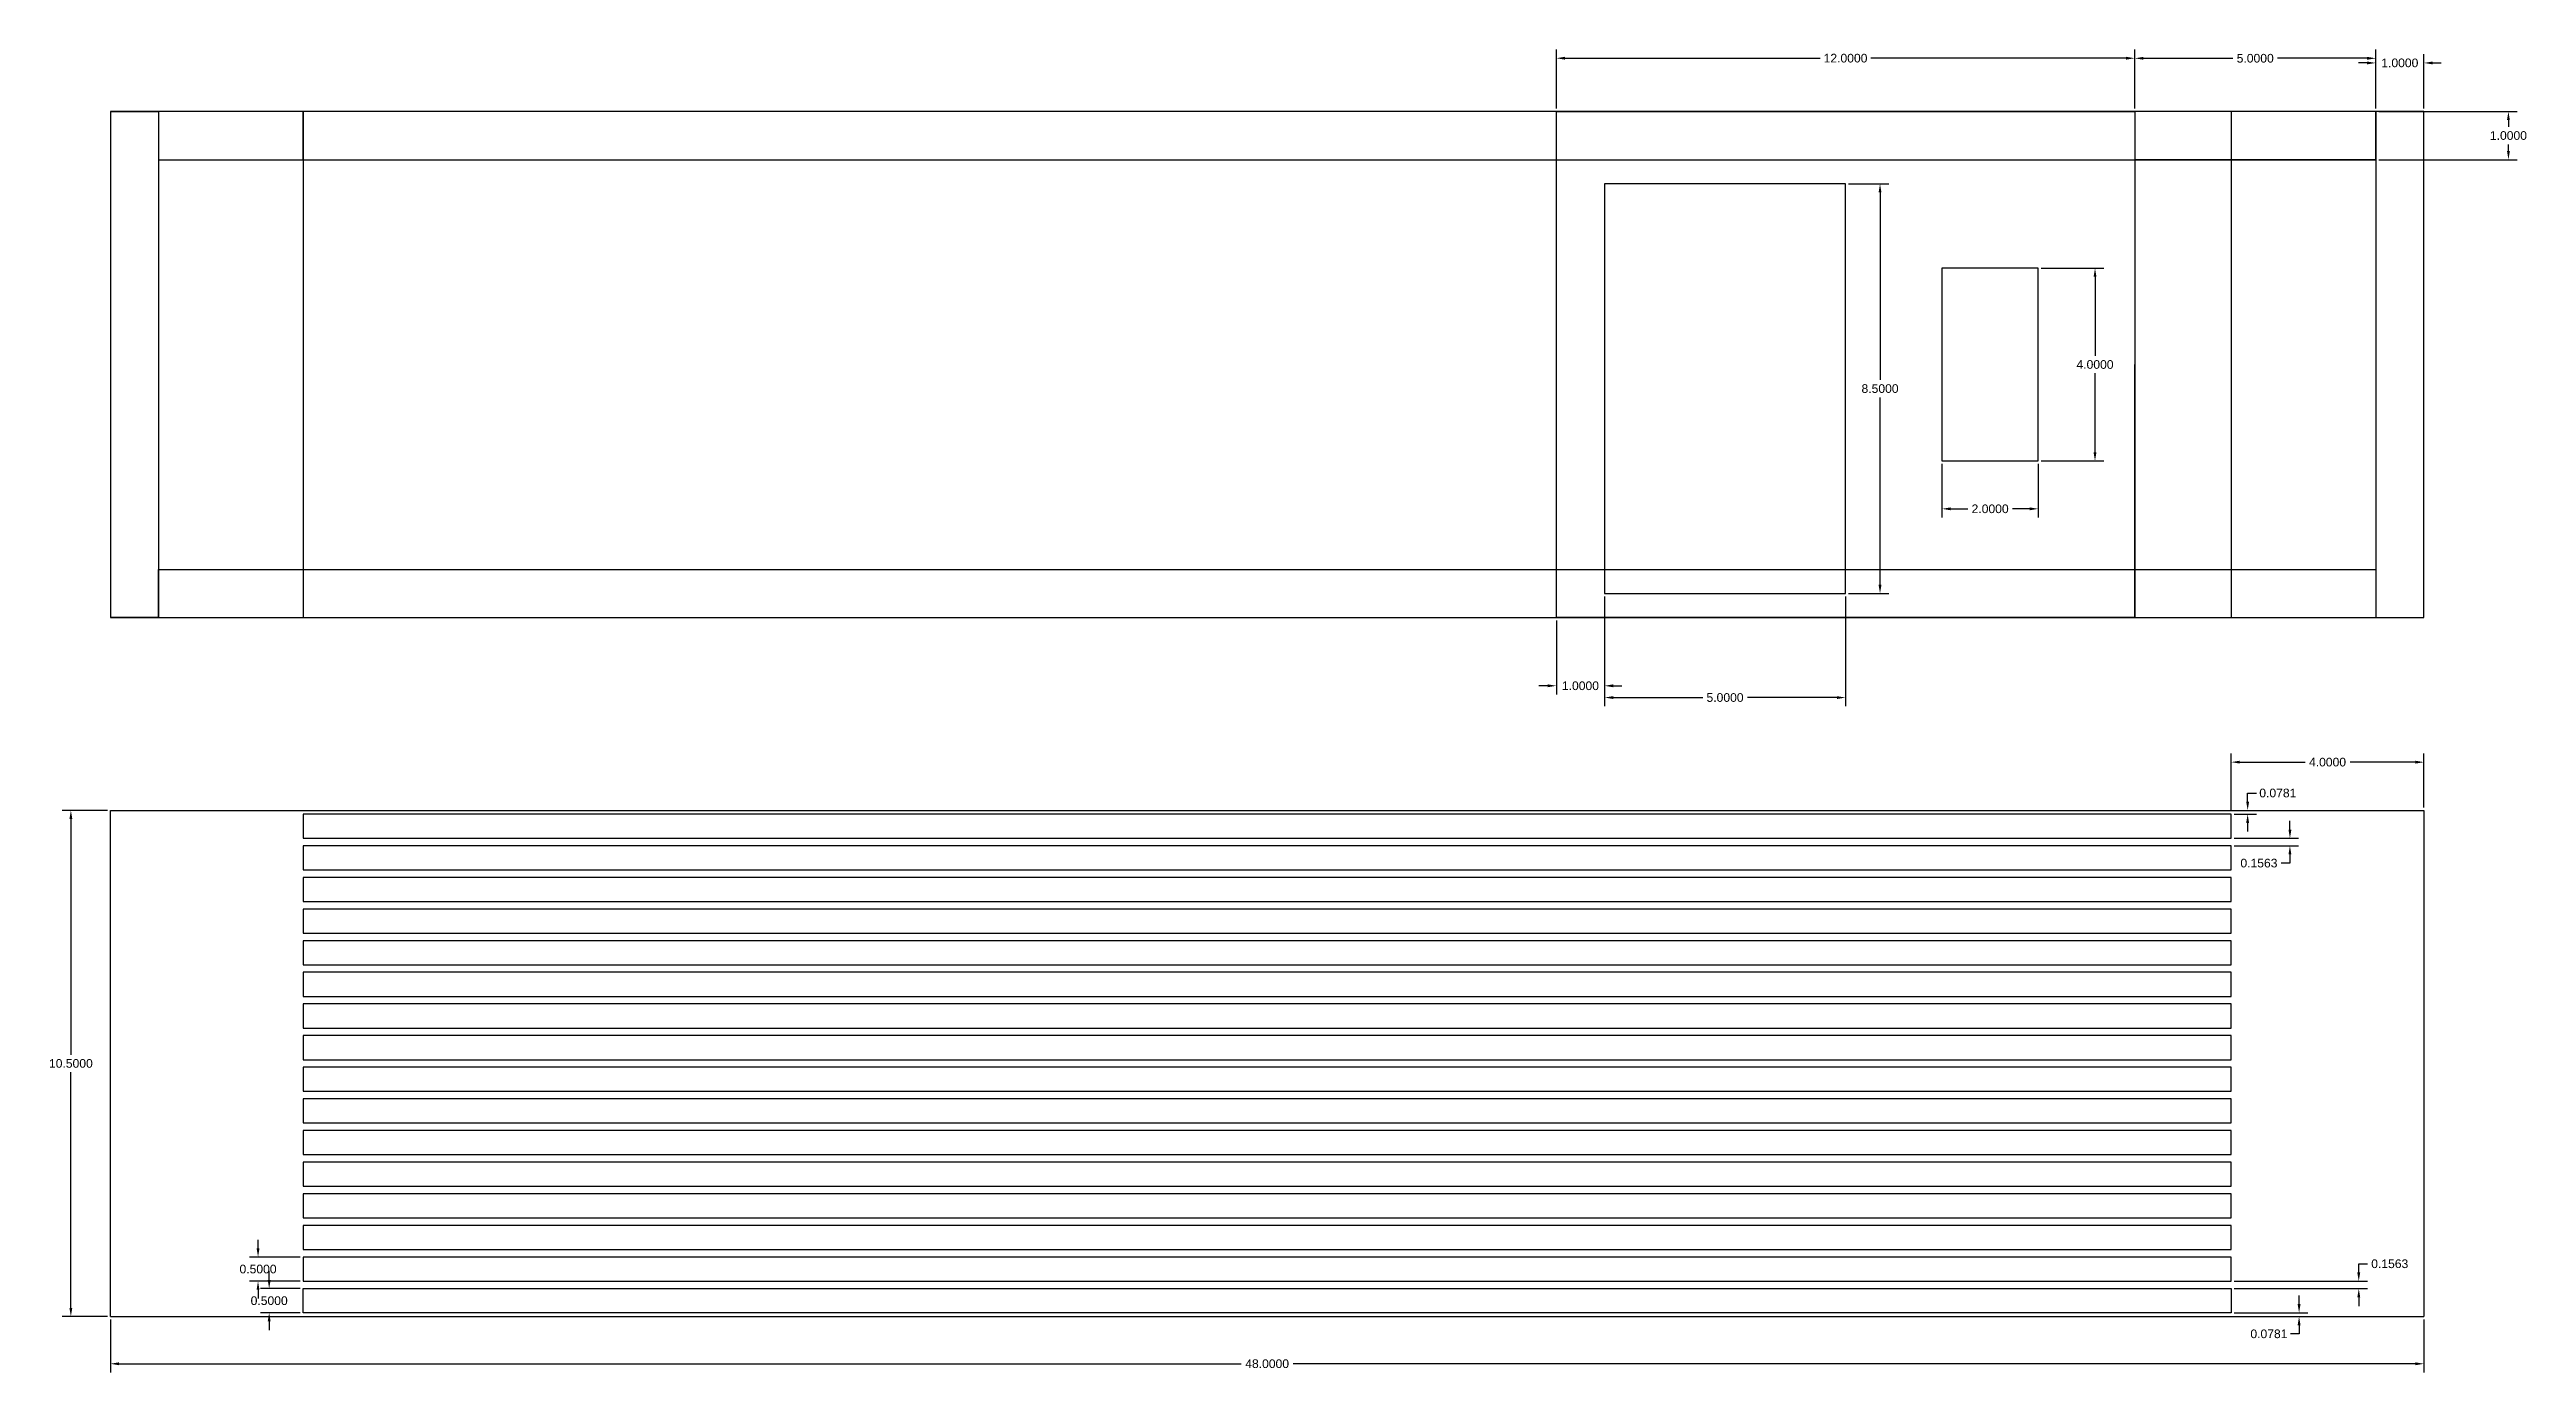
# Model space of a CAD drawing. Header units: inches. Extents: x -1.3 to 50.1, y -1.2 to 26.3.
import ezdxf

# ---------------------------------------------------------------- set-up
doc = ezdxf.new("R2010")
doc.units = ezdxf.units.IN
doc.header["$MEASUREMENT"] = 0
doc.styles.get("Standard").update_dxf_attribs({"font": 'arial.ttf'})
doc.dimstyles.get("Standard").update_dxf_attribs({"dimtxt": 0.18, "dimasz": 0.18, "dimexe": 0.18, "dimexo": 0.0625, "dimgap": 0.09, "dimtad": 0, "dimtih": 1, "dimtoh": 1, "dimdec": 4, "dimzin": 0, "dimdsep": 46, "dimtxsty": 'Standard', "dimcen": 0.09, "dimadec": 0, "dimazin": 0, "dimtfac": 1, "dimtdec": 4, "dimtofl": 0, "dimtmove": 0, "dimatfit": 3, "dimfxl": 1, "dimtolj": 1, "dimtzin": 0, "dimarcsym": 0})

# ---------------------------------------------------------------- blocks, each defined once
blk = doc.blocks.new('*D2')
at = {"color": 0, "lineweight": -2, "transparency": 16777216}
for p, q in [((3.938, 0.578), (3.115, 0.578)), ((3.295, 0.758), (3.295, 0.938)), ((3.938, 0.078), (3.115, 0.078)), ((3.295, -0.102), (3.295, -0.282))]:
    blk.add_line(p, q, dxfattribs=at)
at = {"color": 0, "transparency": 16777216}
for points in [[(3.265, 0.758), (3.325, 0.758), (3.295, 0.578)], [(3.265, -0.102), (3.325, -0.102), (3.295, 0.078)]]:
    blk.add_solid(points, dxfattribs=at)
at = {"layer": 'Defpoints', "color": 0, "transparency": 16777216}
for p in [(3.295, 0.578), (4, 0.578), (4, 0.078)]:
    blk.add_point(p, dxfattribs=at)
at = {"color": 0, "transparency": 16777216, "insert": (3.295, 0.328), "char_height": 0.18, "attachment_point": 5}
blk.add_mtext('\\A1;0.5000', dxfattribs=at)
blk = doc.blocks.new('*D3')
at = {"color": 0, "lineweight": -2, "transparency": 16777216}
for p, q in [((3.064, 1.414), (3.064, 1.594)), ((3.938, 1.234), (2.884, 1.234)), ((3.938, 0.734), (2.884, 0.734)), ((3.064, 0.554), (3.064, 0.374))]:
    blk.add_line(p, q, dxfattribs=at)
at = {"color": 0, "transparency": 16777216}
for points in [[(3.034, 1.414), (3.094, 1.414), (3.064, 1.234)], [(3.034, 0.554), (3.094, 0.554), (3.064, 0.734)]]:
    blk.add_solid(points, dxfattribs=at)
at = {"layer": 'Defpoints', "color": 0, "transparency": 16777216}
for p in [(3.064, 1.234), (4, 1.234), (4, 0.734)]:
    blk.add_point(p, dxfattribs=at)
at = {"color": 0, "transparency": 16777216, "insert": (3.064, 0.984), "char_height": 0.18, "attachment_point": 5}
blk.add_mtext('\\A1;0.5000', dxfattribs=at)
blk = doc.blocks.new('*D14')
at = {"color": 0, "lineweight": -2, "transparency": 16777216}
for p, q in [((44.062, 0.078), (45.59, 0.078)), ((45.41, 0.258), (45.41, 0.438)), ((44.062, 0), (45.59, 0)), ((45.41, -0.36), (45.23, -0.36)), ((45.41, -0.18), (45.41, -0.36))]:
    blk.add_line(p, q, dxfattribs=at)
at = {"color": 0, "transparency": 16777216}
for points in [[(45.38, 0.258), (45.44, 0.258), (45.41, 0.078)], [(45.38, -0.18), (45.44, -0.18), (45.41, 0)]]:
    blk.add_solid(points, dxfattribs=at)
at = {"layer": 'Defpoints', "color": 0, "transparency": 16777216}
for p in [(44, 0.078), (44, 0), (45.41, 0)]:
    blk.add_point(p, dxfattribs=at)
at = {"color": 0, "transparency": 16777216, "insert": (44.784, -0.36), "char_height": 0.18, "attachment_point": 5}
blk.add_mtext('\\A1;0.0781', dxfattribs=at)
blk = doc.blocks.new('*D15')
at = {"color": 0, "lineweight": -2, "transparency": 16777216}
for p, q in [((46.648, 0.914), (46.648, 1.094)), ((46.648, 1.094), (46.828, 1.094)), ((44.062, 0.734), (46.828, 0.734)), ((44.062, 0.578), (46.828, 0.578)), ((46.648, 0.398), (46.648, 0.218))]:
    blk.add_line(p, q, dxfattribs=at)
at = {"color": 0, "transparency": 16777216}
for points in [[(46.618, 0.914), (46.678, 0.914), (46.648, 0.734)], [(46.618, 0.398), (46.678, 0.398), (46.648, 0.578)]]:
    blk.add_solid(points, dxfattribs=at)
at = {"layer": 'Defpoints', "color": 0, "transparency": 16777216}
for p in [(44, 0.734), (44, 0.578), (46.648, 0.734)]:
    blk.add_point(p, dxfattribs=at)
at = {"color": 0, "transparency": 16777216, "insert": (47.291, 1.094), "char_height": 0.18, "attachment_point": 5}
blk.add_mtext('\\A1;0.1563', dxfattribs=at)
blk = doc.blocks.new('*D30')
at = {"color": 0, "lineweight": -2, "transparency": 16777216}
for p, q in [((44.343, 10.68), (44.343, 10.86)), ((44.343, 10.86), (44.523, 10.86)), ((44.062, 10.5), (44.523, 10.5)), ((44.062, 10.422), (44.523, 10.422)), ((44.343, 10.242), (44.343, 10.062))]:
    blk.add_line(p, q, dxfattribs=at)
at = {"color": 0, "transparency": 16777216}
for points in [[(44.313, 10.68), (44.373, 10.68), (44.343, 10.5)], [(44.313, 10.242), (44.373, 10.242), (44.343, 10.422)]]:
    blk.add_solid(points, dxfattribs=at)
at = {"layer": 'Defpoints', "color": 0, "transparency": 16777216}
for p in [(44, 10.5), (44, 10.422), (44.343, 10.5)]:
    blk.add_point(p, dxfattribs=at)
at = {"color": 0, "transparency": 16777216, "insert": (44.969, 10.86), "char_height": 0.18, "attachment_point": 5}
blk.add_mtext('\\A1;0.0781', dxfattribs=at)
blk = doc.blocks.new('*D37')
at = {"color": 0, "lineweight": -2, "transparency": 16777216}
for p, q in [((45.22, 10.102), (45.22, 10.282)), ((44.062, 9.922), (45.4, 9.922)), ((44.062, 9.766), (45.4, 9.766)), ((45.22, 9.406), (45.04, 9.406)), ((45.22, 9.586), (45.22, 9.406))]:
    blk.add_line(p, q, dxfattribs=at)
at = {"color": 0, "transparency": 16777216}
for points in [[(45.19, 10.102), (45.25, 10.102), (45.22, 9.922)], [(45.19, 9.586), (45.25, 9.586), (45.22, 9.766)]]:
    blk.add_solid(points, dxfattribs=at)
at = {"layer": 'Defpoints', "color": 0, "transparency": 16777216}
for p in [(44, 9.922), (44, 9.766), (45.22, 9.766)]:
    blk.add_point(p, dxfattribs=at)
at = {"color": 0, "transparency": 16777216, "insert": (44.577, 9.406), "char_height": 0.18, "attachment_point": 5}
blk.add_mtext('\\A1;0.1563', dxfattribs=at)
blk = doc.blocks.new('*D38')
at = {"color": 0, "lineweight": -2, "transparency": 16777216}
for p, q in [((-0.062, 10.5), (-0.999, 10.5)), ((-0.819, 10.32), (-0.819, 5.432)), ((-0.819, 0.18), (-0.819, 5.068)), ((-0.062, 0), (-0.999, 0))]:
    blk.add_line(p, q, dxfattribs=at)
at = {"color": 0, "transparency": 16777216}
for points in [[(-0.849, 10.32), (-0.789, 10.32), (-0.819, 10.5)], [(-0.849, 0.18), (-0.789, 0.18), (-0.819, 0)]]:
    blk.add_solid(points, dxfattribs=at)
at = {"layer": 'Defpoints', "color": 0, "transparency": 16777216}
for p in [(0, 10.5), (-0.819, 0), (0, 0)]:
    blk.add_point(p, dxfattribs=at)
at = {"color": 0, "transparency": 16777216, "insert": (-0.819, 5.25), "char_height": 0.18, "attachment_point": 5}
blk.add_mtext('\\A1;10.5000', dxfattribs=at)
blk = doc.blocks.new('*D39')
at = {"color": 0, "lineweight": -2, "transparency": 16777216}
for p, q in [((0, -0.062), (0, -1.16)), ((48, -0.062), (48, -1.16)), ((0.18, -0.98), (23.463, -0.98)), ((47.82, -0.98), (24.537, -0.98))]:
    blk.add_line(p, q, dxfattribs=at)
at = {"color": 0, "transparency": 16777216}
for points in [[(0.18, -0.95), (0.18, -1.01), (0, -0.98)], [(47.82, -0.95), (47.82, -1.01), (48, -0.98)]]:
    blk.add_solid(points, dxfattribs=at)
at = {"layer": 'Defpoints', "color": 0, "transparency": 16777216}
for p in [(0, 0), (48, 0), (48, -0.98)]:
    blk.add_point(p, dxfattribs=at)
at = {"color": 0, "transparency": 16777216, "insert": (24, -0.98), "char_height": 0.18, "attachment_point": 5}
blk.add_mtext('\\A1;48.0000', dxfattribs=at)
blk = doc.blocks.new('*D40')
at = {"color": 0, "lineweight": -2, "transparency": 16777216}
for p, q in [((44, 10.484), (44, 11.681)), ((44.18, 11.501), (45.533, 11.501)), ((47.82, 11.501), (46.467, 11.501)), ((48, 10.563), (48, 11.681))]:
    blk.add_line(p, q, dxfattribs=at)
at = {"color": 0, "transparency": 16777216}
for points in [[(44.18, 11.531), (44.18, 11.471), (44, 11.501)], [(47.82, 11.531), (47.82, 11.471), (48, 11.501)]]:
    blk.add_solid(points, dxfattribs=at)
at = {"layer": 'Defpoints', "color": 0, "transparency": 16777216}
for p in [(48, 11.501), (44, 10.422), (48, 10.5)]:
    blk.add_point(p, dxfattribs=at)
at = {"color": 0, "transparency": 16777216, "insert": (46, 11.501), "char_height": 0.18, "attachment_point": 5}
blk.add_mtext('\\A1;4.0000', dxfattribs=at)
blk = doc.blocks.new('*D41')
at = {"color": 0, "lineweight": -2, "transparency": 16777216}
for p, q in [((30, 25.062), (30, 26.285)), ((42, 25.062), (42, 26.285)), ((30.18, 26.105), (35.475, 26.105)), ((41.82, 26.105), (36.525, 26.105))]:
    blk.add_line(p, q, dxfattribs=at)
at = {"color": 0, "transparency": 16777216}
for points in [[(30.18, 26.135), (30.18, 26.075), (30, 26.105)], [(41.82, 26.135), (41.82, 26.075), (42, 26.105)]]:
    blk.add_solid(points, dxfattribs=at)
at = {"layer": 'Defpoints', "color": 0, "transparency": 16777216}
for p in [(42, 26.105), (30, 25), (42, 25)]:
    blk.add_point(p, dxfattribs=at)
at = {"color": 0, "transparency": 16777216, "insert": (36, 26.105), "char_height": 0.18, "attachment_point": 5}
blk.add_mtext('\\A1;12.0000', dxfattribs=at)
blk = doc.blocks.new('*D42')
at = {"color": 0, "lineweight": -2, "transparency": 16777216}
for p, q in [((46.82, 26.007), (46.64, 26.007)), ((47, 25.062), (47, 26.187)), ((48, 25.062), (48, 26.187)), ((48.18, 26.007), (48.36, 26.007))]:
    blk.add_line(p, q, dxfattribs=at)
at = {"color": 0, "transparency": 16777216}
for points in [[(46.82, 26.037), (46.82, 25.977), (47, 26.007)], [(48.18, 26.037), (48.18, 25.977), (48, 26.007)]]:
    blk.add_solid(points, dxfattribs=at)
at = {"layer": 'Defpoints', "color": 0, "transparency": 16777216}
for p in [(48, 26.007), (47, 25), (48, 25)]:
    blk.add_point(p, dxfattribs=at)
at = {"color": 0, "transparency": 16777216, "insert": (47.5, 26.007), "char_height": 0.18, "attachment_point": 5}
blk.add_mtext('\\A1;1.0000', dxfattribs=at)
blk = doc.blocks.new('*D43')
at = {"color": 0, "lineweight": -2, "transparency": 16777216}
for p, q in [((47.062, 25), (49.933, 25)), ((49.753, 24.82), (49.753, 24.682)), ((49.753, 24.18), (49.753, 24.318)), ((47.062, 24), (49.933, 24))]:
    blk.add_line(p, q, dxfattribs=at)
at = {"color": 0, "transparency": 16777216}
for points in [[(49.723, 24.82), (49.783, 24.82), (49.753, 25)], [(49.723, 24.18), (49.783, 24.18), (49.753, 24)]]:
    blk.add_solid(points, dxfattribs=at)
at = {"layer": 'Defpoints', "color": 0, "transparency": 16777216}
for p in [(47, 25), (47, 24), (49.753, 24)]:
    blk.add_point(p, dxfattribs=at)
at = {"color": 0, "transparency": 16777216, "insert": (49.753, 24.5), "char_height": 0.18, "attachment_point": 5}
blk.add_mtext('\\A1;1.0000', dxfattribs=at)
blk = doc.blocks.new('*D44')
at = {"color": 0, "lineweight": -2, "transparency": 16777216}
for p, q in [((31, 14.938), (31, 12.661)), ((36, 14.938), (36, 12.661)), ((31.18, 12.841), (33.037, 12.841)), ((35.82, 12.841), (33.963, 12.841))]:
    blk.add_line(p, q, dxfattribs=at)
at = {"color": 0, "transparency": 16777216}
for points in [[(31.18, 12.871), (31.18, 12.811), (31, 12.841)], [(35.82, 12.871), (35.82, 12.811), (36, 12.841)]]:
    blk.add_solid(points, dxfattribs=at)
at = {"layer": 'Defpoints', "color": 0, "transparency": 16777216}
for p in [(31, 15), (36, 15), (36, 12.841)]:
    blk.add_point(p, dxfattribs=at)
at = {"color": 0, "transparency": 16777216, "insert": (33.5, 12.841), "char_height": 0.18, "attachment_point": 5}
blk.add_mtext('\\A1;5.0000', dxfattribs=at)
blk = doc.blocks.new('*D45')
at = {"color": 0, "lineweight": -2, "transparency": 16777216}
for p, q in [((38, 17.688), (38, 16.576)), ((40, 17.688), (40, 16.576)), ((38.18, 16.756), (38.535, 16.756)), ((39.82, 16.756), (39.465, 16.756))]:
    blk.add_line(p, q, dxfattribs=at)
at = {"color": 0, "transparency": 16777216}
for points in [[(38.18, 16.786), (38.18, 16.726), (38, 16.756)], [(39.82, 16.786), (39.82, 16.726), (40, 16.756)]]:
    blk.add_solid(points, dxfattribs=at)
at = {"layer": 'Defpoints', "color": 0, "transparency": 16777216}
for p in [(38, 17.75), (40, 17.75), (40, 16.756)]:
    blk.add_point(p, dxfattribs=at)
at = {"color": 0, "transparency": 16777216, "insert": (39, 16.756), "char_height": 0.18, "attachment_point": 5}
blk.add_mtext('\\A1;2.0000', dxfattribs=at)
blk = doc.blocks.new('*D46')
at = {"color": 0, "lineweight": -2, "transparency": 16777216}
for p, q in [((40.062, 21.75), (41.356, 21.75)), ((41.176, 21.57), (41.176, 19.932)), ((41.176, 17.93), (41.176, 19.568)), ((40.062, 17.75), (41.356, 17.75))]:
    blk.add_line(p, q, dxfattribs=at)
at = {"color": 0, "transparency": 16777216}
for points in [[(41.146, 21.57), (41.206, 21.57), (41.176, 21.75)], [(41.146, 17.93), (41.206, 17.93), (41.176, 17.75)]]:
    blk.add_solid(points, dxfattribs=at)
at = {"layer": 'Defpoints', "color": 0, "transparency": 16777216}
for p in [(40, 21.75), (41.176, 21.75), (40, 17.75)]:
    blk.add_point(p, dxfattribs=at)
at = {"color": 0, "transparency": 16777216, "insert": (41.176, 19.75), "char_height": 0.18, "attachment_point": 5}
blk.add_mtext('\\A1;4.0000', dxfattribs=at)
blk = doc.blocks.new('*D47')
at = {"color": 0, "lineweight": -2, "transparency": 16777216}
for p, q in [((36.062, 23.5), (36.896, 23.5)), ((36.716, 23.32), (36.716, 19.432)), ((36.716, 15.18), (36.716, 19.068)), ((36.062, 15), (36.896, 15))]:
    blk.add_line(p, q, dxfattribs=at)
at = {"color": 0, "transparency": 16777216}
for points in [[(36.686, 23.32), (36.746, 23.32), (36.716, 23.5)], [(36.686, 15.18), (36.746, 15.18), (36.716, 15)]]:
    blk.add_solid(points, dxfattribs=at)
at = {"layer": 'Defpoints', "color": 0, "transparency": 16777216}
for p in [(36, 23.5), (36, 15), (36.716, 15)]:
    blk.add_point(p, dxfattribs=at)
at = {"color": 0, "transparency": 16777216, "insert": (36.716, 19.25), "char_height": 0.18, "attachment_point": 5}
blk.add_mtext('\\A1;8.5000', dxfattribs=at)
blk = doc.blocks.new('*D48')
at = {"color": 0, "lineweight": -2, "transparency": 16777216}
for p, q in [((30, 14.438), (30, 12.905)), ((31, 14.875), (31, 12.905)), ((29.82, 13.085), (29.64, 13.085)), ((31.18, 13.085), (31.36, 13.085))]:
    blk.add_line(p, q, dxfattribs=at)
at = {"color": 0, "transparency": 16777216}
for points in [[(29.82, 13.115), (29.82, 13.055), (30, 13.085)], [(31.18, 13.115), (31.18, 13.055), (31, 13.085)]]:
    blk.add_solid(points, dxfattribs=at)
at = {"layer": 'Defpoints', "color": 0, "transparency": 16777216}
for p in [(31, 14.938), (30, 14.5), (31, 13.085)]:
    blk.add_point(p, dxfattribs=at)
at = {"color": 0, "transparency": 16777216, "insert": (30.5, 13.085), "char_height": 0.18, "attachment_point": 5}
blk.add_mtext('\\A1;1.0000', dxfattribs=at)
blk = doc.blocks.new('*D49')
at = {"color": 0, "lineweight": -2, "transparency": 16777216}
for p, q in [((42, 25.062), (42, 26.283)), ((47, 25.062), (47, 26.283)), ((42.18, 26.103), (44.037, 26.103)), ((46.82, 26.103), (44.963, 26.103))]:
    blk.add_line(p, q, dxfattribs=at)
at = {"color": 0, "transparency": 16777216}
for points in [[(42.18, 26.133), (42.18, 26.073), (42, 26.103)], [(46.82, 26.133), (46.82, 26.073), (47, 26.103)]]:
    blk.add_solid(points, dxfattribs=at)
at = {"layer": 'Defpoints', "color": 0, "transparency": 16777216}
for p in [(47, 26.103), (42, 25), (47, 25)]:
    blk.add_point(p, dxfattribs=at)
at = {"color": 0, "transparency": 16777216, "insert": (44.5, 26.103), "char_height": 0.18, "attachment_point": 5}
blk.add_mtext('\\A1;5.0000', dxfattribs=at)

msp = doc.modelspace()

# ---------------------------------------------------------------- linework, layer by layer
for p, q in [((48, 25), (0, 25)), ((0, 25), (0, 14.5)), ((0, 25), (1, 25)), ((1, 25), (1, 14.5)), ((1, 25), (1, 24)), ((4, 24), (4, 25)), ((4, 25), (4, 14.5)), ((30, 14.5), (30, 25)), ((30, 25), (42, 25)), ((48, 25), (42, 25)), ((42, 25), (42, 14.5)), ((48, 25), (44, 25)), ((44, 25), (44, 14.5)), ((48, 25), (47, 25)), ((47, 25), (47, 14.5)), ((47, 24), (47, 25)), ((48, 14.5), (48, 25)), ((1, 24), (47, 24)), ((1, 24), (4, 24)), ((47, 24), (42, 24)), ((36, 23.5), (31, 23.5)), ((31, 23.5), (31, 15)), ((36, 15), (36, 23.5)), ((39, 21.75), (38, 21.75)), ((38, 21.75), (38, 17.75)), ((40, 21.75), (39, 21.75)), ((40, 17.75), (40, 21.75)), ((42, 14.5), (42, 19.75)), ((38, 17.75), (40, 17.75)), ((1, 14.5), (1, 15.5)), ((1, 15.5), (47, 15.5)), ((47, 15.5), (47, 14.5)), ((31, 15), (36, 15)), ((0, 14.5), (48, 14.5)), ((1, 14.5), (0, 14.5)), ((42, 14.5), (30, 14.5)), ((30, 14.5), (31, 14.5)), ((47, 14.5), (48, 14.5)), ((0, 0), (0, 10.5)), ((0, 10.5), (48, 10.5)), ((0, 10.5), (24, 10.5)), ((24, 10.42187), (4, 10.42187)), ((4, 10.42187), (4, 9.92187)), ((44, 10.42187), (24, 10.42187)), ((44, 9.92187), (44, 10.42187)), ((48, 10.5), (48, 0)), ((4, 9.92187), (44, 9.92187)), ((24, 9.76562), (4, 9.76562)), ((4, 9.76562), (4, 9.26562)), ((44, 9.76562), (24, 9.76562)), ((44, 9.26562), (44, 9.76562)), ((4, 9.26562), (44, 9.26562)), ((24, 9.10937), (4, 9.10937)), ((4, 9.10937), (4, 8.60937)), ((44, 9.10937), (24, 9.10937)), ((44, 8.60937), (44, 9.10937)), ((4, 8.60937), (44, 8.60937)), ((24, 8.45312), (4, 8.45312)), ((4, 8.45312), (4, 7.95312)), ((44, 8.45312), (24, 8.45312)), ((44, 7.95312), (44, 8.45312)), ((4, 7.95312), (44, 7.95312)), ((24, 7.79687), (4, 7.79687)), ((4, 7.79687), (4, 7.29688)), ((44, 7.79687), (24, 7.79687)), ((44, 7.29688), (44, 7.79687)), ((4, 7.29688), (44, 7.29688)), ((24, 7.14062), (4, 7.14062)), ((4, 7.14062), (4, 6.64062)), ((44, 7.14062), (24, 7.14062)), ((44, 6.64062), (44, 7.14062)), ((4, 6.64062), (44, 6.64062)), ((24, 6.48438), (4, 6.48438)), ((4, 6.48438), (4, 5.98438)), ((44, 6.48438), (24, 6.48438)), ((44, 5.98438), (44, 6.48438)), ((4, 5.98438), (44, 5.98438)), ((24, 5.82812), (4, 5.82812)), ((4, 5.82812), (4, 5.32812)), ((44, 5.82812), (24, 5.82812)), ((44, 5.32812), (44, 5.82812)), ((4, 5.32812), (44, 5.32812)), ((24, 5.17188), (4, 5.17188)), ((4, 5.17188), (4, 4.67188)), ((44, 5.17188), (24, 5.17188)), ((44, 4.67188), (44, 5.17188)), ((4, 4.67188), (44, 4.67188)), ((24, 4.51562), (4, 4.51562)), ((4, 4.51562), (4, 4.01562)), ((44, 4.51562), (24, 4.51562)), ((44, 4.01562), (44, 4.51562)), ((4, 4.01562), (44, 4.01562)), ((24, 3.85938), (4, 3.85938)), ((4, 3.85938), (4, 3.35938)), ((44, 3.85938), (24, 3.85938)), ((44, 3.60938), (44, 3.85938)), ((44, 3.35938), (44, 3.60938)), ((4, 3.35938), (44, 3.35938)), ((24, 3.20312), (4, 3.20312)), ((4, 3.20312), (4, 2.70312)), ((44, 3.20312), (24, 3.20312)), ((44, 2.70312), (44, 3.20312)), ((4, 2.70312), (44, 2.70312)), ((24, 2.54688), (4, 2.54688)), ((4, 2.54688), (4, 2.04688)), ((44, 2.54688), (24, 2.54688)), ((44, 2.04688), (44, 2.54688)), ((4, 2.04688), (44, 2.04688)), ((24, 1.89062), (4, 1.89062)), ((4, 1.89062), (4, 1.39062)), ((44, 1.89062), (24, 1.89062)), ((44, 1.39062), (44, 1.89062)), ((4, 1.39062), (44, 1.39062)), ((24, 1.23437), (4, 1.23437)), ((4, 1.23437), (4, 0.73437)), ((44, 1.23437), (24, 1.23437)), ((44, 0.73437), (44, 1.23437)), ((4, 0.73437), (44, 0.73437)), ((4, 0.07812), (4, 0.57812)), ((4, 0.57812), (44, 0.57812)), ((44, 0.57812), (44, 0.07812)), ((0, 0), (48, 0)), ((0, 0), (24, 0)), ((24, 0.07812), (4, 0.07812)), ((44, 0.07812), (24, 0.07812))]:
    msp.add_line(p, q)
msp.add_lwpolyline([(30, 25), (42, 25), (42, 14.5), (30, 14.5)], close=True)

# ---------------------------------------------------------------- dimensions: what is measured, and where the dimension line sits
for base, p1, p2, picture, middle in [((42, 26.10476), (30, 25), (42, 25), '*D41', (36, 26.10476)), ((47, 26.1034), (42, 25), (47, 25), '*D49', (44.5, 26.1034)), ((48, 26.00687), (47, 25), (48, 25), '*D42', (47.5, 26.00687)), ((40, 16.75618), (38, 17.75), (40, 17.75), '*D45', (39, 16.75618)), ((31, 13.08527), (30, 14.5), (31, 14.9375), '*D48', (30.5, 13.08527)), ((36, 12.84055), (31, 15), (36, 15), '*D44', (33.5, 12.84055)), ((48, 11.50056), (44, 10.42187), (48, 10.5), '*D40', (46, 11.50056)), ((48, -0.98037), (0, 0), (48, 0), '*D39', (24, -0.98037))]:
    dim = msp.add_linear_dim(base=base, p1=p1, p2=p2, dimstyle='Standard')
    dim.commit()
    dim.dimension.update_dxf_attribs({"geometry": picture, "text_midpoint": middle})
for base, p1, p2, picture, middle in [((49.7525, 24), (47, 25), (47, 24), '*D43', (49.7525, 24.5)), ((36.71628, 15), (36, 23.5), (36, 15), '*D47', (36.71628, 19.25)), ((41.17604, 21.75), (40, 17.75), (40, 21.75), '*D46', (41.17604, 19.75)), ((44.34288, 10.5), (44, 10.42187), (44, 10.5), '*D30', (44.96913, 10.86)), ((45.2202666237, 9.765625), (44, 9.921875), (44, 9.765625), '*D37', (44.5766377014, 9.405625)), ((3.06407, 1.23437), (4, 0.73437), (4, 1.23437), '*D3', (3.06407, 0.98438)), ((46.6478012892, 0.734375), (44, 0.578125), (44, 0.734375), '*D15', (47.2914302115, 1.094375)), ((3.29516, 0.57812), (4, 0.07812), (4, 0.57812), '*D2', (3.29516, 0.32813)), ((45.4101, 0), (44, 0.07812), (44, 0), '*D14', (44.78385, -0.36))]:
    dim = msp.add_linear_dim(base=base, p1=p1, p2=p2, angle=90, dimstyle='Standard')
    dim.commit()
    dim.dimension.update_dxf_attribs({"geometry": picture, "text_midpoint": middle})
dim = msp.add_linear_dim(base=(-0.81882, 0), p1=(0, 10.5), p2=(0, 0), angle=90, dimstyle='Standard')
dim.commit()
dim.dimension.update_dxf_attribs({"geometry": '*D38', "text_midpoint": (-0.81882, 5.25), "dimtype": 160})

doc.saveas('drawing.dxf')
